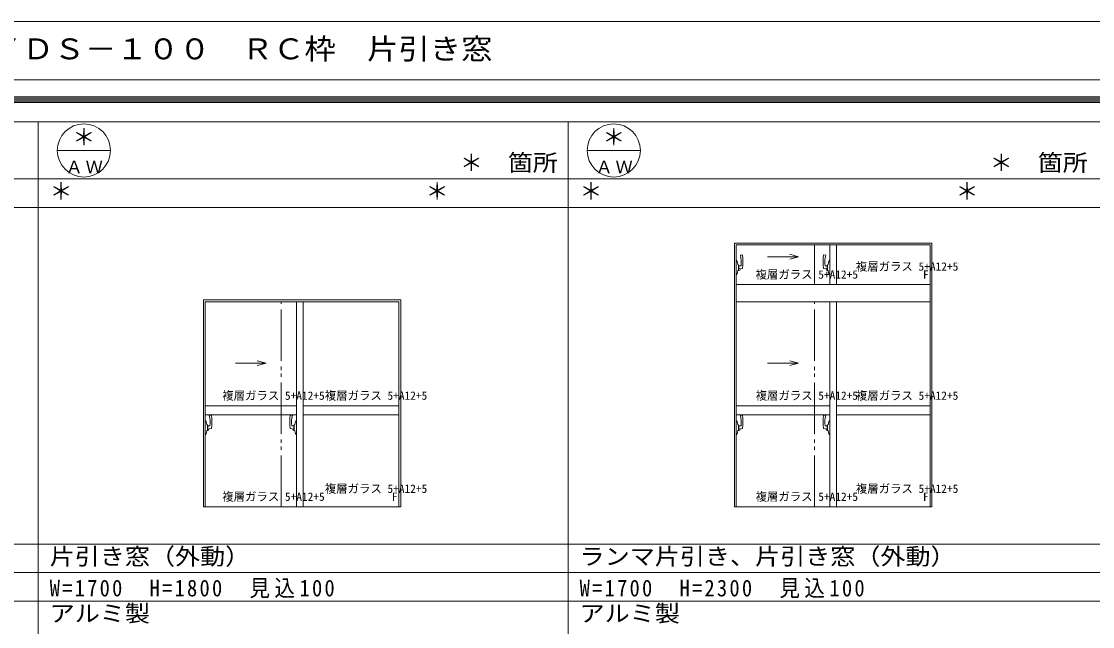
# Model space of a CAD drawing. Units: millimetres, scale not verified. Extents: x -14850 to 14850, y -10500 to 10500.
# Drawn here: x -9448 to -49, y 5189 to 10500 of the extents above; entities that cross this region are included whole.
import ezdxf
from ezdxf.enums import TextEntityAlignment as Align

# ---------------------------------------------------------------- set-up
doc = ezdxf.new("R2010")
doc.units = ezdxf.units.MM
doc.header["$LTSCALE"] = 50
doc.linetypes.add('DOUBLE_CHAIN2', pattern=[12.8, 9, -1, 0.6, -0.6, 0.6, -1])
doc.layers.add('0-0_0', color=7, linetype='Continuous')
for name, color, linetype, lineweight in [('0-1_USER1', 7, 'Continuous', 9), ('0-2_YKK_ZWAK', 4, 'Continuous', 9), ('0-3_YKK_11', 3, 'Continuous', 9)]:
    doc.layers.add(name, color=color, linetype=linetype, lineweight=lineweight)
doc.styles.add('ＭＳ ゴシック', font='')
doc.styles.get('ＭＳ ゴシック').set_extended_font_data('MS Gothic')

msp = doc.modelspace()

# ---------------------------------------------------------------- linework, layer by layer
at = {"layer": '0-1_USER1'}
for p, q in [((-14850, 10500), (14850, 10500)), ((-14340.23, 9987.41), (14340.79, 9987.41)), ((-14190.23, 9837.97), (14190.23, 9837.97)), ((-14177.82, 9825.57), (14177.82, 9825.57)), ((-14164.85, 9812.59), (14165.42, 9812.59)), ((-14152.44, 9799.62), (14152.45, 9799.62)), ((-14140.04, 9787.22), (14140.04, 9787.22)), ((-13949.96, 9617.94), (13950.04, 9617.94)), ((-9299.96, -8247.06), (-9299.96, 9617.94)), ((-4649.96, -8247.06), (-4649.96, 9617.94)), ((-9133.29, 9367.94), (-8666.63, 9367.94)), ((-4483.29, 9367.94), (-4016.63, 9367.94)), ((-13949.96, 9117.94), (13950.04, 9117.94)), ((-13949.96, 8867.94), (13950.04, 8867.94)), ((-13949.96, 5912.94), (13950.04, 5912.94)), ((-13949.96, 5662.94), (13950.04, 5662.94)), ((-13949.96, 5412.94), (13950.04, 5412.94))]:
    msp.add_line(p, q, dxfattribs=at)
for centre in [(-8899.96, 9367.94), (-4249.96, 9367.94)]:
    msp.add_circle(centre, 233.33, dxfattribs=at)
at = {"layer": '0-2_YKK_ZWAK'}
for p, q in [((-3189.96, 8555.44), (-3189.96, 6240.44)), ((-1459.96, 8555.44), (-3189.96, 8555.44)), ((-1459.96, 6240.44), (-1459.96, 8555.44)), ((-1474.96, 8540.44), (-3174.96, 8540.44)), ((-3174.96, 8540.44), (-2354.96, 8540.44)), ((-2354.96, 8190.44), (-2354.96, 8540.44)), ((-2294.96, 8190.44), (-2294.96, 8540.44)), ((-1474.96, 8540.44), (-2294.96, 8540.44)), ((-1474.96, 8190.44), (-1474.96, 8540.44)), ((-1474.96, 8190.44), (-1474.96, 8540.44)), ((-2628.29, 8435.44), (-2705.57, 8456.14)), ((-2294.96, 8190.44), (-1474.96, 8190.44)), ((-1474.96, 8040.44), (-1474.96, 8190.44)), ((-7849.96, 8055.44), (-7849.96, 6240.44)), ((-6119.96, 8055.44), (-7849.96, 8055.44)), ((-6134.96, 8040.44), (-7834.96, 8040.44)), ((-7834.96, 8040.44), (-7034.96, 8040.44)), ((-7034.96, 6240.44), (-7034.96, 8040.44)), ((-6974.96, 6240.44), (-6974.96, 8040.44)), ((-6134.96, 8040.44), (-6974.96, 8040.44)), ((-6134.96, 6240.44), (-6134.96, 8040.44)), ((-6134.96, 6240.44), (-6134.96, 8040.44)), ((-6119.96, 6240.44), (-6119.96, 8055.44)), ((-3174.96, 8040.44), (-2354.96, 8040.44)), ((-2354.96, 6240.44), (-2354.96, 8040.44)), ((-2294.96, 6240.44), (-2294.96, 8040.44)), ((-1474.96, 8040.44), (-2294.96, 8040.44)), ((-1474.96, 6240.44), (-1474.96, 8040.44)), ((-1474.96, 6240.44), (-1474.96, 8040.44)), ((-7301.63, 7500.44), (-7378.9, 7521.14)), ((-2628.29, 7500.44), (-2705.57, 7521.14)), ((-7568.29, 7500.44), (-7301.63, 7500.44)), ((-7301.63, 7500.44), (-7378.9, 7479.73)), ((-2901.63, 7500.44), (-2628.29, 7500.44)), ((-2628.29, 7500.44), (-2705.57, 7479.73)), ((-7834.96, 7127.44), (-7034.96, 7127.44)), ((-6134.96, 7127.44), (-6974.96, 7127.44)), ((-3174.96, 7127.44), (-2354.96, 7127.44)), ((-1474.96, 7127.44), (-2294.96, 7127.44)), ((-7834.96, 7047.44), (-7034.96, 7047.44)), ((-6134.96, 7047.44), (-6974.96, 7047.44)), ((-3174.96, 7047.44), (-2354.96, 7047.44)), ((-1474.96, 7047.44), (-2294.96, 7047.44)), ((-7849.96, 6240.44), (-6119.96, 6240.44)), ((-7834.96, 6240.44), (-6134.96, 6240.44)), ((-7034.96, 6240.44), (-7834.96, 6240.44)), ((-6974.96, 6240.44), (-6134.96, 6240.44)), ((-3189.96, 6240.44), (-1459.96, 6240.44)), ((-3174.96, 6240.44), (-1474.96, 6240.44)), ((-2354.96, 6240.44), (-3174.96, 6240.44)), ((-2294.96, 6240.44), (-1474.96, 6240.44))]:
    msp.add_line(p, q, dxfattribs=at)
at = {"layer": '0-2_YKK_ZWAK', "linetype": 'DOUBLE_CHAIN2'}
for p, q in [((-2489.96, 8190.44), (-2489.96, 8540.44)), ((-7169.96, 6240.44), (-7169.96, 8040.44)), ((-2489.96, 6240.44), (-2489.96, 8040.44))]:
    msp.add_line(p, q, dxfattribs=at)
at = {"layer": '0-2_YKK_ZWAK'}
for points in [[(-3174.96, 8540.44), (-3174.96, 8190.44), (-3174.96, 8540.44)], [(-2901.63, 8435.44), (-2628.29, 8435.44), (-2705.57, 8414.73)], [(-1474.96, 8190.44), (-3174.96, 8190.44), (-1474.96, 8190.44)], [(-2354.96, 8190.44), (-3174.96, 8190.44), (-3174.96, 8040.44)], [(-7834.96, 8040.44), (-7834.96, 6240.44), (-7834.96, 8040.44)], [(-3174.96, 8040.44), (-3174.96, 6240.44), (-3174.96, 8040.44)], [(-1474.96, 8040.44), (-3174.96, 8040.44), (-1474.96, 8040.44)]]:
    msp.add_lwpolyline(points, dxfattribs=at)
at = {"layer": '0-3_YKK_11'}
for p, q in [((-3174.96, 8400.44), (-3168.96, 8400.44)), ((-3174.96, 8400.44), (-3174.96, 8280.44)), ((-3164.46, 8382.94), (-3168.96, 8400.44)), ((-3164.46, 8382.94), (-3162.46, 8365.44)), ((-3154.46, 8363.44), (-3162.46, 8365.44)), ((-3121.46, 8450.44), (-3139.3, 8448.03)), ((-2408.46, 8450.44), (-2390.62, 8448.03)), ((-2375.46, 8363.44), (-2367.46, 8365.44)), ((-2365.46, 8382.94), (-2367.46, 8365.44)), ((-2365.46, 8382.94), (-2360.96, 8400.44)), ((-2354.96, 8400.44), (-2360.96, 8400.44)), ((-2354.96, 8400.44), (-2354.96, 8280.44)), ((-3174.96, 8280.44), (-3168.96, 8280.44)), ((-3164.46, 8297.94), (-3168.96, 8280.44)), ((-3164.46, 8297.94), (-3162.46, 8315.44)), ((-3154.46, 8317.44), (-3162.46, 8315.44)), ((-3154.46, 8363.44), (-3154.46, 8315.44)), ((-3154.46, 8356.44), (-3133.46, 8356.44)), ((-3154.46, 8327.44), (-3121.46, 8331.44)), ((-3152.46, 8315.44), (-3154.46, 8315.44)), ((-3153.46, 8315.44), (-3152.46, 8315.44)), ((-3151.46, 8356.44), (-3151.46, 8327.8)), ((-3142.46, 8328.89), (-3142.46, 8325.44)), ((-2375.46, 8327.44), (-2408.46, 8331.44)), ((-2375.46, 8356.44), (-2396.46, 8356.44)), ((-2387.46, 8328.89), (-2387.46, 8325.44)), ((-2378.46, 8356.44), (-2378.46, 8327.8)), ((-2377.46, 8315.44), (-2375.46, 8315.44)), ((-2376.46, 8315.44), (-2377.46, 8315.44)), ((-2375.46, 8363.44), (-2375.46, 8315.44)), ((-2375.46, 8317.44), (-2367.46, 8315.44)), ((-2365.46, 8297.94), (-2367.46, 8315.44)), ((-2365.46, 8297.94), (-2360.96, 8280.44)), ((-2354.96, 8280.44), (-2360.96, 8280.44)), ((-7834.96, 6995.44), (-7828.96, 6995.44)), ((-7824.46, 6977.94), (-7828.96, 6995.44)), ((-7824.46, 6977.94), (-7822.46, 6960.44)), ((-7814.46, 6958.44), (-7822.46, 6960.44)), ((-7814.46, 6958.44), (-7814.46, 6910.44)), ((-7781.46, 7045.44), (-7799.3, 7043.03)), ((-7088.46, 7045.44), (-7070.62, 7043.03)), ((-7055.46, 6958.44), (-7047.46, 6960.44)), ((-7055.46, 6958.44), (-7055.46, 6910.44)), ((-7045.46, 6977.94), (-7047.46, 6960.44)), ((-7045.46, 6977.94), (-7040.96, 6995.44)), ((-7034.96, 6995.44), (-7040.96, 6995.44)), ((-7034.96, 6995.44), (-7034.96, 6875.44)), ((-3174.96, 6995.44), (-3174.96, 6875.44)), ((-3174.96, 6995.44), (-3168.96, 6995.44)), ((-3164.46, 6977.94), (-3168.96, 6995.44)), ((-3164.46, 6977.94), (-3162.46, 6960.44)), ((-3154.46, 6958.44), (-3162.46, 6960.44)), ((-3154.46, 6958.44), (-3154.46, 6910.44)), ((-3121.46, 7045.44), (-3139.3, 7043.03)), ((-2408.46, 7045.44), (-2390.62, 7043.03)), ((-2375.46, 6958.44), (-2367.46, 6960.44)), ((-2375.46, 6958.44), (-2375.46, 6910.44)), ((-2365.46, 6977.94), (-2367.46, 6960.44)), ((-2365.46, 6977.94), (-2360.96, 6995.44)), ((-2354.96, 6995.44), (-2360.96, 6995.44)), ((-2354.96, 6995.44), (-2354.96, 6875.44)), ((-7824.46, 6892.94), (-7828.96, 6875.44)), ((-7824.46, 6892.94), (-7822.46, 6910.44)), ((-7814.46, 6912.44), (-7822.46, 6910.44)), ((-7814.46, 6951.44), (-7793.46, 6951.44)), ((-7814.46, 6922.44), (-7781.46, 6926.44)), ((-7812.46, 6910.44), (-7814.46, 6910.44)), ((-7813.46, 6910.44), (-7812.46, 6910.44)), ((-7811.46, 6951.44), (-7811.46, 6922.8)), ((-7802.46, 6923.89), (-7802.46, 6920.44)), ((-7055.46, 6922.44), (-7088.46, 6926.44)), ((-7055.46, 6951.44), (-7076.46, 6951.44)), ((-7067.46, 6923.89), (-7067.46, 6920.44)), ((-7058.46, 6951.44), (-7058.46, 6922.8)), ((-7057.46, 6910.44), (-7055.46, 6910.44)), ((-7056.46, 6910.44), (-7057.46, 6910.44)), ((-7055.46, 6912.44), (-7047.46, 6910.44)), ((-7045.46, 6892.94), (-7047.46, 6910.44)), ((-7045.46, 6892.94), (-7040.96, 6875.44)), ((-7034.96, 6875.44), (-7040.96, 6875.44)), ((-3174.96, 6875.44), (-3168.96, 6875.44)), ((-3164.46, 6892.94), (-3168.96, 6875.44)), ((-3164.46, 6892.94), (-3162.46, 6910.44)), ((-3154.46, 6912.44), (-3162.46, 6910.44)), ((-3154.46, 6951.44), (-3133.46, 6951.44)), ((-3154.46, 6922.44), (-3121.46, 6926.44)), ((-3152.46, 6910.44), (-3154.46, 6910.44)), ((-3153.46, 6910.44), (-3152.46, 6910.44)), ((-3151.46, 6951.44), (-3151.46, 6922.8)), ((-3142.46, 6923.89), (-3142.46, 6920.44)), ((-2375.46, 6922.44), (-2408.46, 6926.44)), ((-2375.46, 6951.44), (-2396.46, 6951.44)), ((-2387.46, 6923.89), (-2387.46, 6920.44)), ((-2378.46, 6951.44), (-2378.46, 6922.8)), ((-2377.46, 6910.44), (-2375.46, 6910.44)), ((-2376.46, 6910.44), (-2377.46, 6910.44)), ((-2375.46, 6912.44), (-2367.46, 6910.44)), ((-2365.46, 6892.94), (-2367.46, 6910.44)), ((-2365.46, 6892.94), (-2360.96, 6875.44)), ((-2354.96, 6875.44), (-2360.96, 6875.44))]:
    msp.add_line(p, q, dxfattribs=at)
msp.add_lwpolyline([(-7834.96, 6995.44), (-7834.96, 6875.44), (-7828.96, 6875.44)], dxfattribs=at)
for centre, radius, start, end in [((-3397.06, 8385.62), 265.21, 353.68326, 13.61098), ((-3561.99, 8390.94), 444.53, 352.30794, 7.69205), ((-1967.93, 8390.94), 444.53, 172.30794, 187.69205), ((-2132.86, 8385.62), 265.21, 166.38901, 186.31673), ((-3152.46, 8325.44), 10, 270, 0), ((-2377.46, 8325.44), 10, 180, 270), ((-8057.06, 6980.62), 265.21, 353.68326, 13.61098), ((-8221.99, 6985.94), 444.53, 352.30794, 7.69205), ((-6647.93, 6985.94), 444.53, 172.30794, 187.69205), ((-6812.86, 6980.62), 265.21, 166.38901, 186.31673), ((-3397.06, 6980.62), 265.21, 353.68326, 13.61098), ((-3561.99, 6985.94), 444.53, 352.30794, 7.69205), ((-1967.93, 6985.94), 444.53, 172.30794, 187.69205), ((-2132.86, 6980.62), 265.21, 166.38901, 186.31673), ((-7812.46, 6920.44), 10, 270, 0), ((-7057.46, 6920.44), 10, 180, 270), ((-3152.46, 6920.44), 10, 270, 0), ((-2377.46, 6920.44), 10, 180, 270)]:
    msp.add_arc(centre, radius, start, end, dxfattribs=at)

# ---------------------------------------------------------------- texts
at = {"layer": '0-0_0', "color": 3, "style": 'ＭＳ ゴシック', "width": 1.1}
msp.add_text('ＢＲＤＳＳＬ７２\u3000省エネ商品\u3000ＹＤＳ－１００\u3000ＲＣ枠\u3000片引き窓\u3000', height=183.3, dxfattribs=at).set_placement((-13840.23, 10112.41), align=Align.BOTTOM_LEFT)
at = {"layer": '0-0_0', "style": 'ＭＳ ゴシック'}
for p in [(-8999.96, 9367.94), (-4349.96, 9367.94), (-5599.96, 9142.94), (-949.96, 9142.94), (-9199.96, 8892.94), (-5899.96, 8892.94), (-4549.96, 8892.94), (-1249.96, 8892.94)]:
    msp.add_text('＊', height=146.6, dxfattribs=at).set_placement(p, align=Align.BOTTOM_LEFT)
at = {"layer": '0-0_0', "style": 'ＭＳ ゴシック', "width": 1.1}
for s, p in [('片引き窓（外動）', (-9199.96, 5687.94)), ('ランマ片引き、片引き窓（外動）', (-4549.96, 5687.94)), ('アルミ製', (-9199.96, 5187.94)), ('アルミ製', (-4549.96, 5187.94))]:
    msp.add_text(s, height=146.6, dxfattribs=at).set_placement(p, align=Align.BOTTOM_LEFT)
at = {"layer": '0-0_0', "char_height": 146.6, "attachment_point": 7, "style": 'ＭＳ ゴシック'}
for s, insert in [('\\T1.22;\\W0.9;W=1700\u3000H=1800\u3000見込100', (-9199.96, 5437.94)), ('\\T1.22;\\W0.9;W=1700\u3000H=2300\u3000見込100', (-4549.96, 5437.94))]:
    msp.add_mtext(s, dxfattribs=dict(at, insert=insert))
at = {"layer": '0-1_USER1', "style": 'ＭＳ ゴシック', "width": 1.1}
for p in [(-5179.96, 9142.94), (-529.96, 9142.94)]:
    msp.add_text('箇所', height=146.6, dxfattribs=at).set_placement(p, align=Align.BOTTOM_LEFT)
at = {"layer": '0-1_USER1', "char_height": 110, "attachment_point": 7, "style": 'ＭＳ ゴシック'}
for insert in [(-9059.96, 9167.94), (-4409.96, 9167.94)]:
    msp.add_mtext('\\T1.17;ＡＷ', dxfattribs=dict(at, insert=insert))
at = {"layer": '0-2_YKK_ZWAK', "style": 'ＭＳ ゴシック'}
for s, p in [('複層ガラス 5+A12+5', (-2125.76, 8290.44)), ('複層ガラス 5+A12+5', (-3005.76, 8220.44)), ('F', (-1536.96, 8220.44)), ('複層ガラス 5+A12+5', (-7685.76, 7157.44)), ('複層ガラス 5+A12+5', (-6785.76, 7157.44)), ('複層ガラス 5+A12+5', (-3005.76, 7157.44)), ('複層ガラス 5+A12+5', (-2125.76, 7157.44)), ('複層ガラス 5+A12+5', (-6785.76, 6340.44)), ('複層ガラス 5+A12+5', (-2125.76, 6340.44)), ('複層ガラス 5+A12+5', (-7685.76, 6270.44)), ('F', (-6196.96, 6270.44)), ('複層ガラス 5+A12+5', (-3005.76, 6270.44)), ('F', (-1536.96, 6270.44))]:
    msp.add_text(s, height=73.31, dxfattribs=at).set_placement(p, align=Align.BOTTOM_LEFT)

doc.saveas('drawing.dxf')
